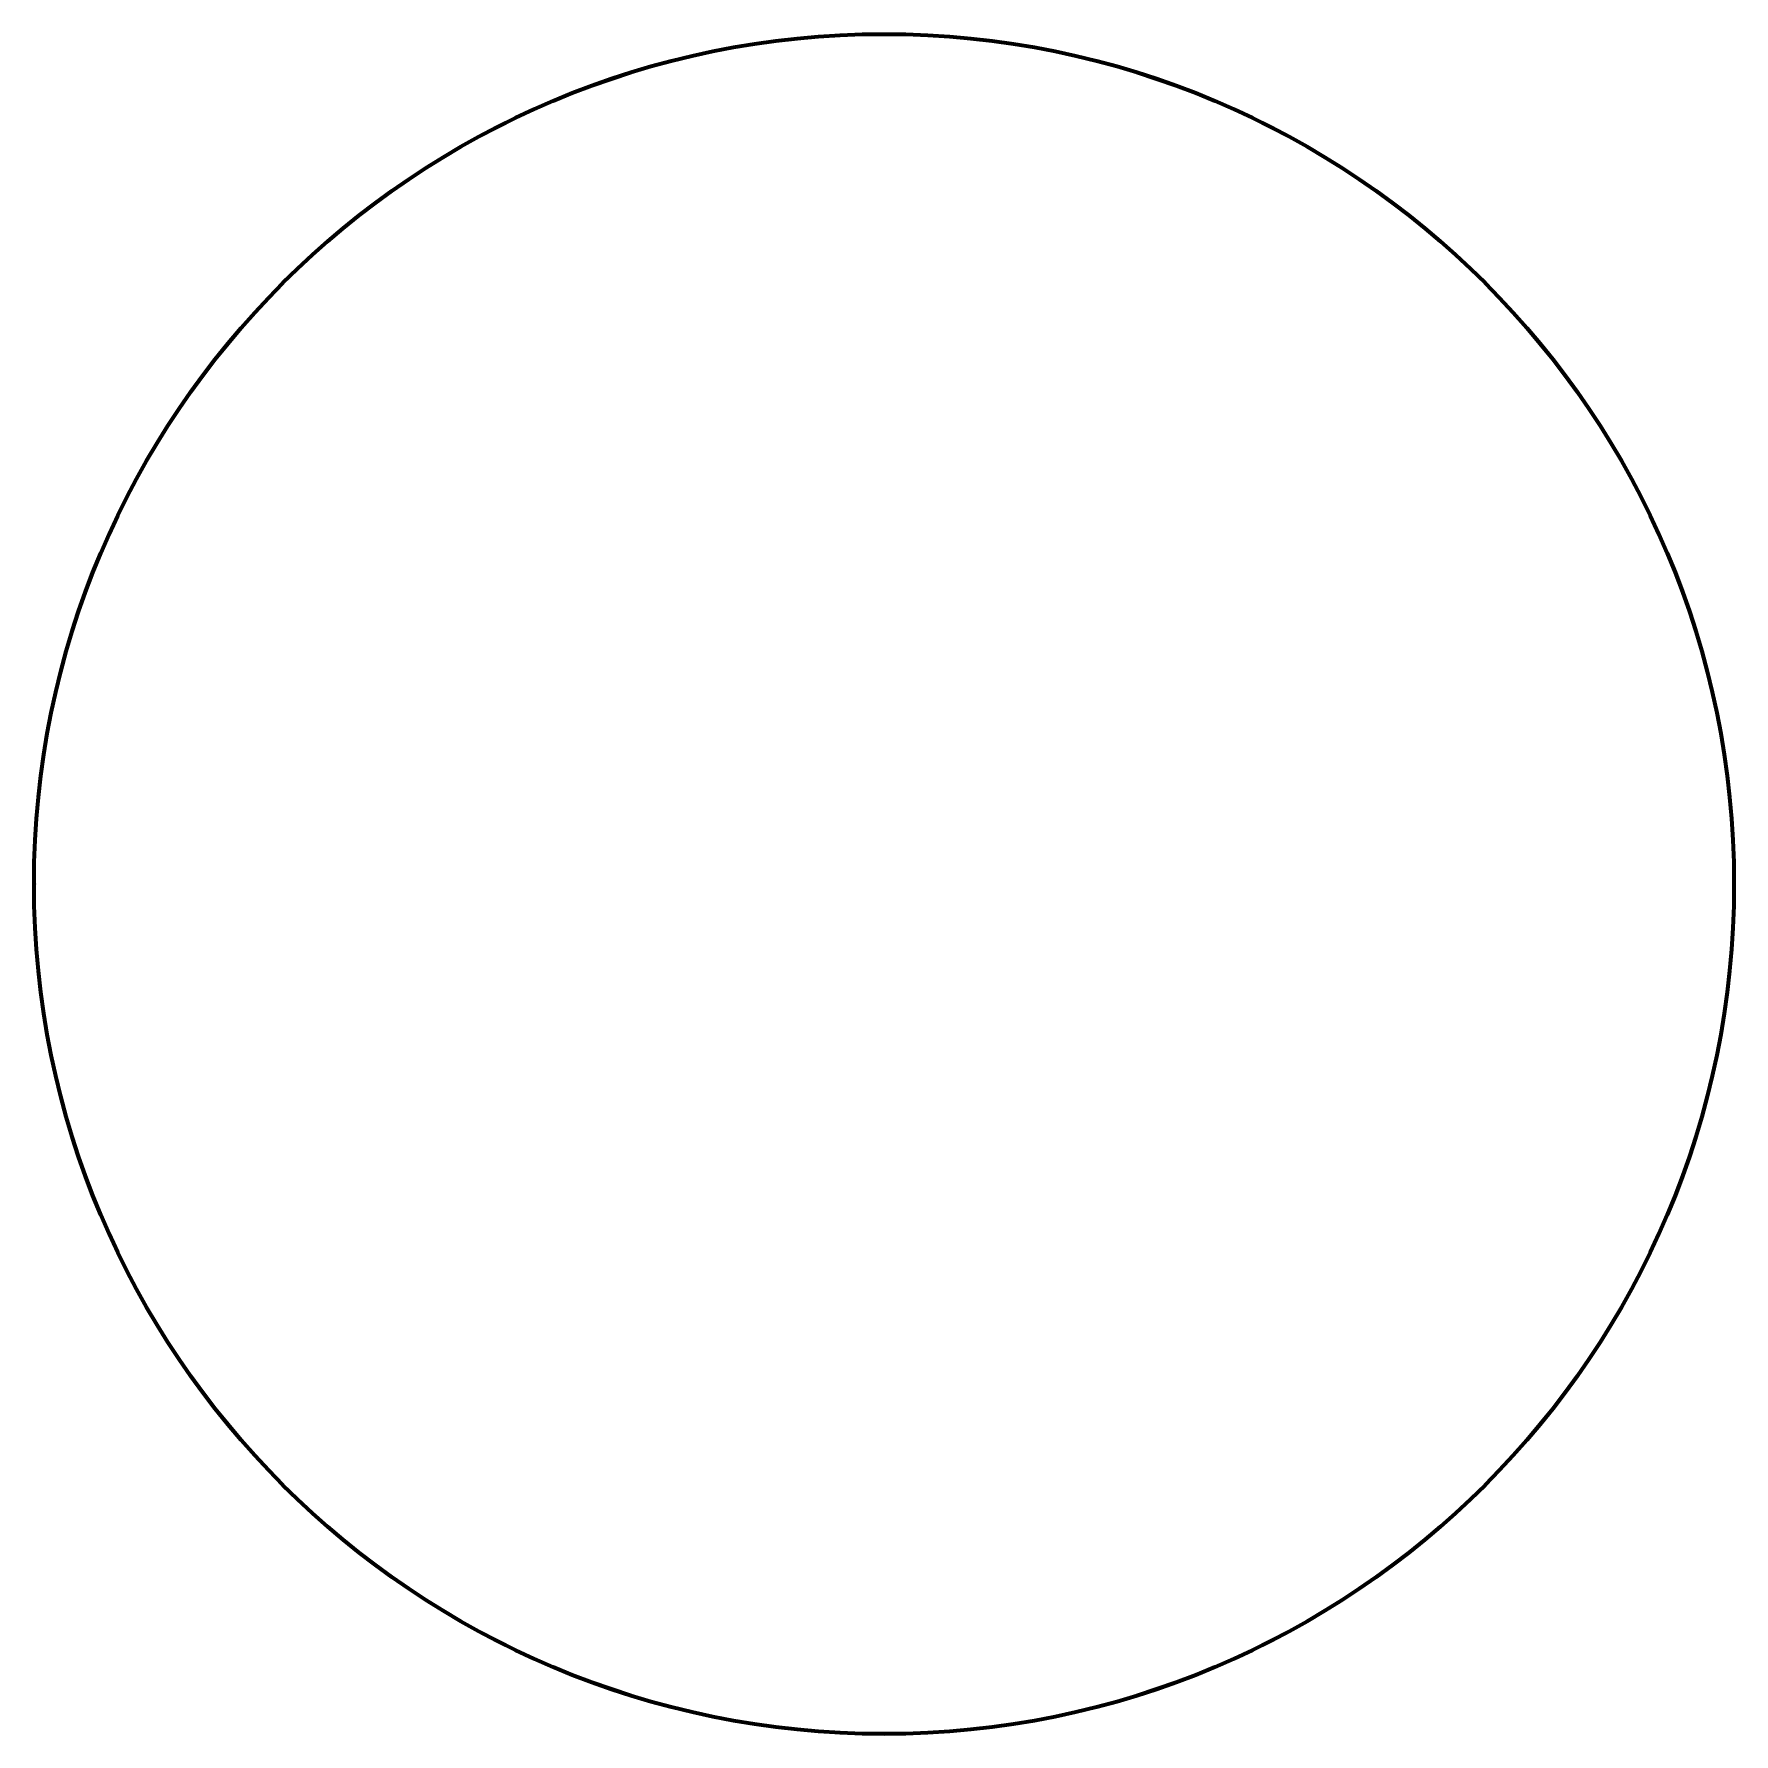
# Model space of a CAD drawing. Header units: millimetres. Extents: x -205 to 717, y -659 to 139.
# Drawn here: x 702.36 to 717.36, y -659.22 to -644.22 of the extents above.
import ezdxf

# ---------------------------------------------------------------- set-up
doc = ezdxf.new("R2010")
doc.units = ezdxf.units.MM
doc.header["$MEASUREMENT"] = 0
doc.layers.add('layer 1', color=7, linetype='Continuous')

msp = doc.modelspace()

# ---------------------------------------------------------------- linework, layer by layer
at = {"layer": 'layer 1', "color": 242, "lineweight": 200}
for points in [[(709.8574, -644.2197), (705.7153, -644.2197), (702.3574, -647.5776), (702.3574, -651.7197), (702.3574, -651.7197), (702.3574, -655.8618), (705.7152, -659.2197), (709.8574, -659.2197), (709.8574, -659.2197), (713.9995, -659.2197), (717.3574, -655.8619), (717.3574, -651.7197), (717.3574, -651.7197), (717.3574, -647.5776), (713.9995, -644.2197), (709.8574, -644.2197)], [(709.8574, -644.2197), (705.7153, -644.2197), (702.3574, -647.5776), (702.3574, -651.7197), (702.3574, -651.7197), (702.3574, -655.8618), (705.7152, -659.2197), (709.8574, -659.2197), (709.8574, -659.2197), (713.9995, -659.2197), (717.3574, -655.8619), (717.3574, -651.7197), (717.3574, -651.7197), (717.3574, -647.5776), (713.9995, -644.2197), (709.8574, -644.2197)], [(709.8574, -644.2197), (705.7153, -644.2197), (702.3574, -647.5776), (702.3574, -651.7197), (702.3574, -651.7197), (702.3574, -655.8618), (705.7152, -659.2197), (709.8574, -659.2197), (709.8574, -659.2197), (713.9995, -659.2197), (717.3574, -655.8619), (717.3574, -651.7198), (717.3574, -651.7198), (717.3574, -647.5776), (713.9995, -644.2197), (709.8574, -644.2197)], [(709.8574, -644.2197), (705.7153, -644.2197), (702.3574, -647.5776), (702.3574, -651.7197), (702.3574, -651.7197), (702.3574, -655.8619), (705.7152, -659.2197), (709.8574, -659.2197), (709.8574, -659.2197), (713.9995, -659.2198), (717.3574, -655.8619), (717.3574, -651.7198), (717.3574, -651.7198), (717.3574, -647.5776), (713.9995, -644.2197), (709.8574, -644.2197)], [(709.8574, -644.2198), (705.7153, -644.2198), (702.3574, -647.5776), (702.3574, -651.7197), (702.3574, -651.7197), (702.3574, -655.8619), (705.7152, -659.2197), (709.8574, -659.2198), (709.8574, -659.2198), (713.9995, -659.2198), (717.3574, -655.8619), (717.3574, -651.7198), (717.3574, -651.7198), (717.3574, -647.5776), (713.9995, -644.2198), (709.8574, -644.2198)], [(709.8574, -644.2198), (705.7153, -644.2198), (702.3574, -647.5776), (702.3574, -651.7198), (702.3574, -651.7198), (702.3574, -655.8619), (705.7152, -659.2198), (709.8574, -659.2198), (709.8574, -659.2198), (713.9995, -659.2198), (717.3574, -655.8619), (717.3574, -651.7198), (717.3574, -651.7198), (717.3574, -647.5776), (713.9995, -644.2198), (709.8574, -644.2198)], [(709.8574, -644.2198), (705.7153, -644.2198), (702.3574, -647.5776), (702.3574, -651.7198), (702.3574, -651.7198), (702.3574, -655.8619), (705.7152, -659.2198), (709.8574, -659.2198), (709.8574, -659.2198), (713.9995, -659.2198), (717.3574, -655.8619), (717.3574, -651.7198), (717.3574, -651.7198), (717.3574, -647.5777), (713.9995, -644.2198), (709.8574, -644.2198)], [(709.8574, -644.2198), (705.7153, -644.2198), (702.3574, -647.5777), (702.3574, -651.7198), (702.3574, -651.7198), (702.3574, -655.8619), (705.7152, -659.2198), (709.8574, -659.2198), (709.8574, -659.2198), (713.9995, -659.2198), (717.3574, -655.862), (717.3574, -651.7198), (717.3574, -651.7198), (717.3574, -647.5777), (713.9995, -644.2198), (709.8574, -644.2198)], [(709.8574, -644.2198), (705.7153, -644.2198), (702.3574, -647.5777), (702.3574, -651.7198), (702.3574, -651.7198), (702.3574, -655.8619), (705.7152, -659.2198), (709.8574, -659.2198), (709.8574, -659.2198), (713.9995, -659.2198), (717.3574, -655.862), (717.3574, -651.7198), (717.3574, -651.7198), (717.3574, -647.5777), (713.9995, -644.2198), (709.8574, -644.2198)], [(709.8574, -644.2198), (705.7153, -644.2198), (702.3574, -647.5777), (702.3574, -651.7198), (702.3574, -651.7198), (702.3574, -655.8619), (705.7152, -659.2198), (709.8574, -659.2198), (709.8574, -659.2198), (713.9995, -659.2198), (717.3574, -655.862), (717.3574, -651.7198), (717.3574, -651.7198), (717.3574, -647.5777), (713.9995, -644.2198), (709.8574, -644.2198)], [(709.8574, -644.2198), (705.7153, -644.2198), (702.3574, -647.5777), (702.3574, -651.7198), (702.3574, -651.7198), (702.3574, -655.862), (705.7152, -659.2198), (709.8574, -659.2198), (709.8574, -659.2198), (713.9995, -659.2198), (717.3574, -655.862), (717.3574, -651.7199), (717.3574, -651.7199), (717.3574, -647.5777), (713.9995, -644.2198), (709.8574, -644.2198)], [(709.8574, -644.2198), (705.7153, -644.2198), (702.3574, -647.5777), (702.3574, -651.7198), (702.3574, -651.7198), (702.3574, -655.862), (705.7152, -659.2198), (709.8574, -659.2198), (709.8574, -659.2198), (713.9995, -659.2199), (717.3574, -655.862), (717.3574, -651.7199), (717.3574, -651.7199), (717.3574, -647.5777), (713.9995, -644.2198), (709.8574, -644.2198)], [(709.8574, -644.2199), (705.7153, -644.2199), (702.3574, -647.5777), (702.3574, -651.7198), (702.3574, -651.7198), (702.3574, -655.862), (705.7152, -659.2198), (709.8574, -659.2199), (709.8574, -659.2199), (713.9995, -659.2199), (717.3574, -655.862), (717.3574, -651.7199), (717.3574, -651.7199), (717.3574, -647.5777), (713.9995, -644.2199), (709.8574, -644.2199)], [(709.8574, -644.2199), (705.7153, -644.2199), (702.3574, -647.5777), (702.3574, -651.7199), (702.3574, -651.7199), (702.3574, -655.862), (705.7152, -659.2199), (709.8574, -659.2199), (709.8574, -659.2199), (713.9995, -659.2199), (717.3574, -655.862), (717.3574, -651.7199), (717.3574, -651.7199), (717.3574, -647.5778), (713.9995, -644.2199), (709.8574, -644.2199)], [(709.8574, -644.2199), (705.7153, -644.2199), (702.3574, -647.5777), (702.3574, -651.7199), (702.3574, -651.7199), (702.3574, -655.862), (705.7152, -659.2199), (709.8574, -659.2199), (709.8574, -659.2199), (713.9995, -659.2199), (717.3574, -655.862), (717.3574, -651.7199), (717.3574, -651.7199), (717.3574, -647.5778), (713.9995, -644.2199), (709.8574, -644.2199)], [(709.8574, -644.2199), (705.7153, -644.2199), (702.3574, -647.5778), (702.3574, -651.7199), (702.3574, -651.7199), (702.3574, -655.862), (705.7152, -659.2199), (709.8574, -659.2199), (709.8574, -659.2199), (713.9995, -659.2199), (717.3574, -655.8621), (717.3574, -651.7199), (717.3574, -651.7199), (717.3574, -647.5778), (713.9995, -644.2199), (709.8574, -644.2199)], [(709.8574, -644.2199), (705.7153, -644.2199), (702.3574, -647.5778), (702.3574, -651.7199), (702.3574, -651.7199), (702.3574, -655.862), (705.7152, -659.2199), (709.8574, -659.2199), (709.8574, -659.2199), (713.9995, -659.2199), (717.3574, -655.8621), (717.3574, -651.7199), (717.3574, -651.7199), (717.3574, -647.5778), (713.9995, -644.2199), (709.8574, -644.2199)], [(709.8574, -644.2199), (705.7153, -644.2199), (702.3574, -647.5778), (702.3574, -651.7199), (702.3574, -651.7199), (702.3574, -655.862), (705.7152, -659.2199), (709.8574, -659.2199), (709.8574, -659.2199), (713.9995, -659.2199), (717.3574, -655.8621), (717.3574, -651.72), (717.3574, -651.72), (717.3574, -647.5778), (713.9995, -644.2199), (709.8574, -644.2199)], [(709.8574, -644.2199), (705.7153, -644.2199), (702.3574, -647.5778), (702.3574, -651.7199), (702.3574, -651.7199), (702.3574, -655.8621), (705.7152, -659.2199), (709.8574, -659.2199), (709.8574, -659.2199), (713.9995, -659.2199), (717.3574, -655.8621), (717.3574, -651.72), (717.3574, -651.72), (717.3574, -647.5778), (713.9995, -644.2199), (709.8574, -644.2199)], [(709.8574, -644.22), (705.7153, -644.22), (702.3574, -647.5778), (702.3574, -651.7199), (702.3574, -651.7199), (702.3574, -655.8621), (705.7152, -659.2199), (709.8574, -659.22), (709.8574, -659.22), (713.9995, -659.22), (717.3574, -655.8621), (717.3574, -651.72), (717.3574, -651.72), (717.3574, -647.5778), (713.9995, -644.22), (709.8574, -644.22)], [(709.8574, -644.22), (705.7153, -644.22), (702.3574, -647.5778), (702.3574, -651.72), (702.3574, -651.72), (702.3574, -655.8621), (705.7152, -659.22), (709.8574, -659.22), (709.8574, -659.22), (713.9995, -659.22), (717.3574, -655.8621), (717.3574, -651.72), (717.3574, -651.72), (717.3574, -647.5778), (713.9995, -644.22), (709.8574, -644.22)]]:
    msp.add_open_spline(points, degree=3, knots=[0, 0, 0, 0, 0.2, 0.2, 0.2, 0.2, 0.4, 0.4, 0.4, 0.4, 0.6, 0.6, 0.6, 0.6, 1, 1, 1, 1], dxfattribs=at)
for points in [[(709.8574, -644.2197), (709.8574, -644.2197), (709.8574, -644.22), (709.8574, -644.22)], [(709.8574, -644.2197), (709.8574, -644.2197), (709.8574, -644.22), (709.8574, -644.22)], [(702.3574, -651.7197), (702.3574, -651.7197), (702.3574, -651.72), (702.3574, -651.72)], [(717.3574, -651.7197), (717.3574, -651.7197), (717.3574, -651.72), (717.3574, -651.72)], [(709.8574, -659.2197), (709.8574, -659.2197), (709.8574, -659.22), (709.8574, -659.22)]]:
    msp.add_open_spline(points, degree=3, dxfattribs=at)

doc.saveas('drawing.dxf')
